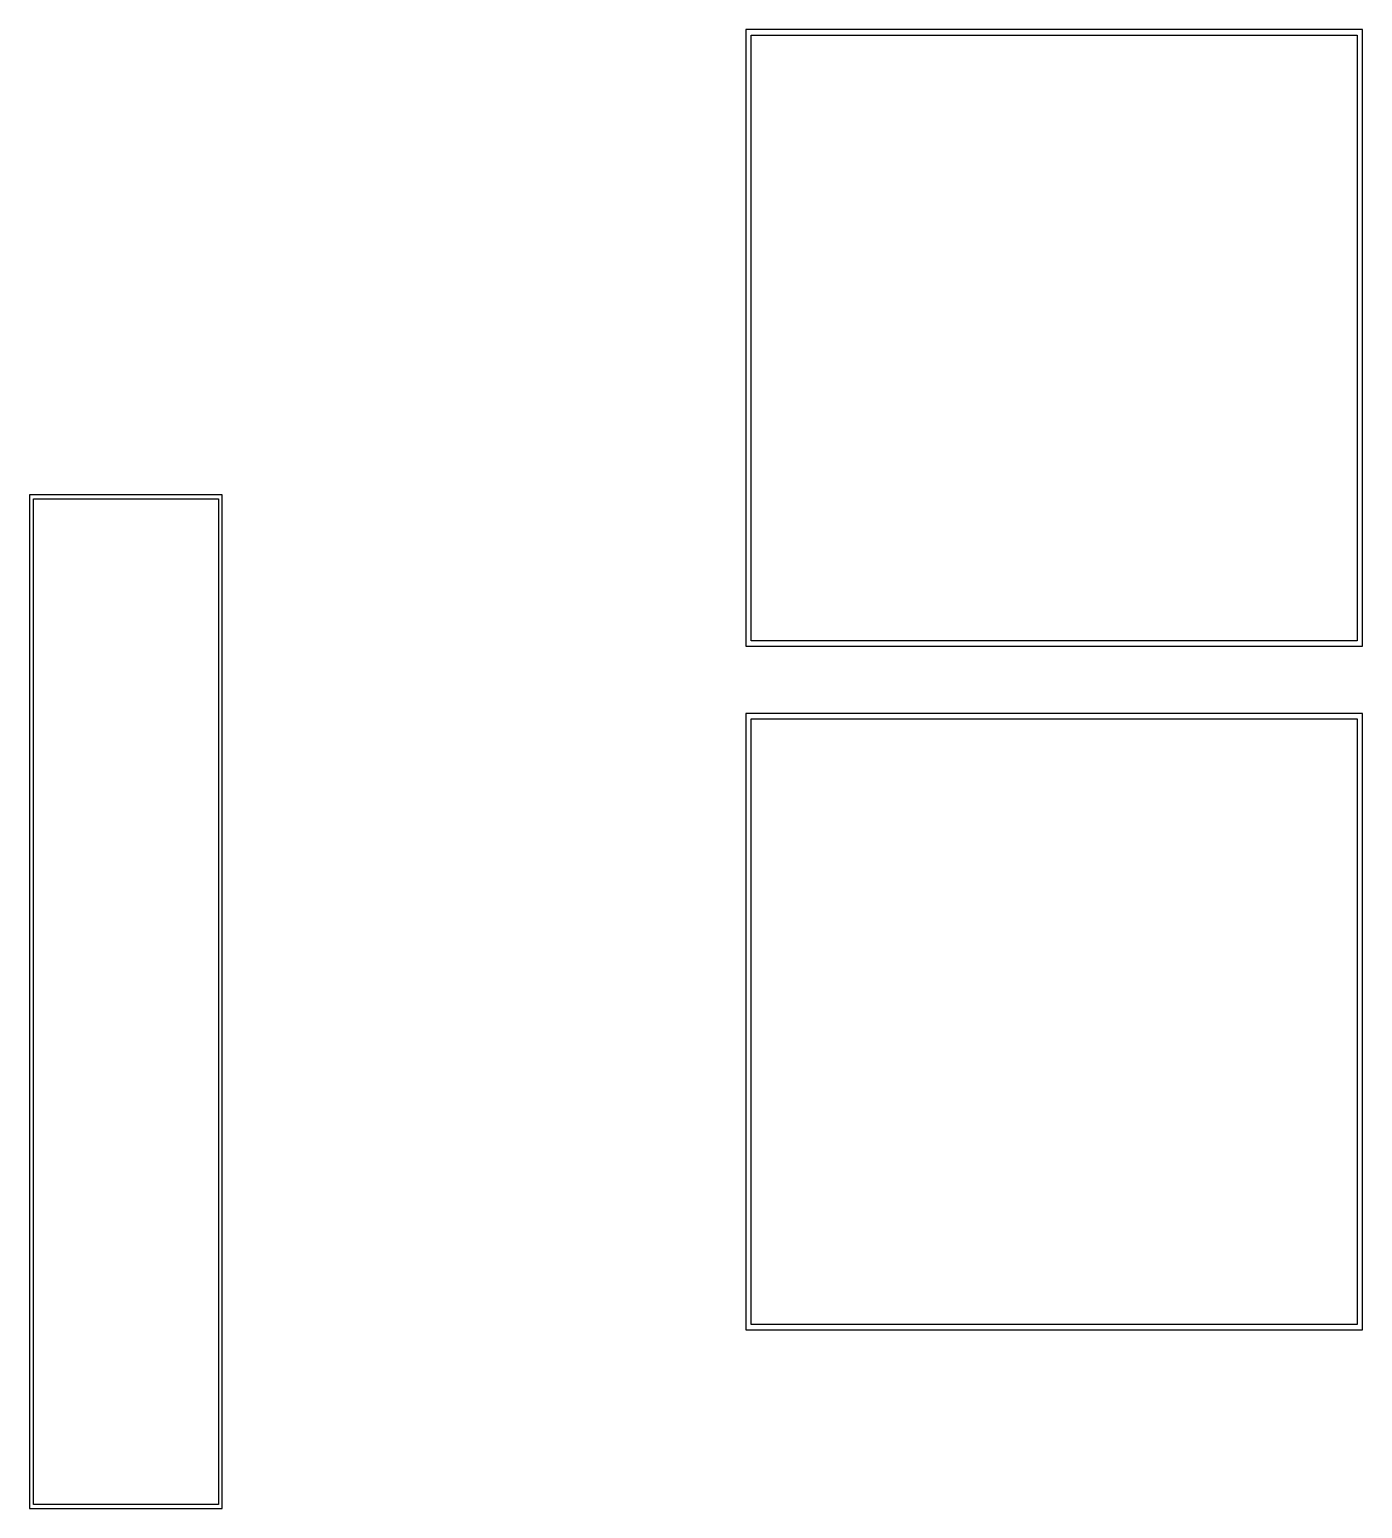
# Model space of a CAD drawing. Extents: x 0.1 to 26.9, y 71.6 to 83.1.
# Drawn here: x 0.13 to 10.5, y 71.55 to 83.06 of the extents above; entities that cross this region are included whole.
import ezdxf

# ---------------------------------------------------------------- set-up
doc = ezdxf.new("R2010")
doc.units = 0

msp = doc.modelspace()

# ---------------------------------------------------------------- linework, layer by layer
at = {"layer": 'Top_(Footprint)'}
for p, q in [((5.70066, 83.0582), (5.70066, 83.0367)), ((10.4984, 83.0582), (5.70066, 83.0582)), ((5.70066, 83.0367), (5.70066, 78.2604)), ((5.743103, 83.015756), (10.4565, 83.0158)), ((5.74311, 78.3023), (5.743103, 83.015756)), ((10.4565, 83.0158), (10.4565, 78.3023)), ((10.4984, 78.2604), (10.4984, 83.0582)), ((0.130087, 79.4373), (0.130087, 79.4219)), ((1.62884, 79.4373), (0.130087, 79.4373)), ((0.130087, 79.4219), (0.130087, 71.5516)), ((0.159852, 71.5819), (0.159853, 79.406983)), ((0.159853, 79.406983), (1.59852, 79.407)), ((1.59852, 79.407), (1.59852, 71.5819)), ((1.62884, 71.5516), (1.62884, 79.4373)), ((5.70066, 78.2604), (10.4984, 78.2604)), ((10.4565, 78.3023), (5.74311, 78.3023)), ((5.70066, 77.7379), (5.70066, 77.7169)), ((10.4984, 77.7379), (5.70066, 77.7379)), ((5.70066, 77.7169), (5.70066, 72.9401)), ((5.743103, 77.696007), (10.4565, 77.696)), ((5.74311, 72.9826), (5.743103, 77.696007)), ((10.4565, 77.696), (10.4565, 72.9826)), ((10.4984, 72.9401), (10.4984, 77.7379)), ((10.4565, 72.9826), (5.74311, 72.9826)), ((5.70066, 72.9401), (10.4984, 72.9401)), ((1.59852, 71.5819), (0.159852, 71.5819)), ((0.130087, 71.5516), (1.62884, 71.5516))]:
    msp.add_line(p, q, dxfattribs=at)

doc.saveas('drawing.dxf')
